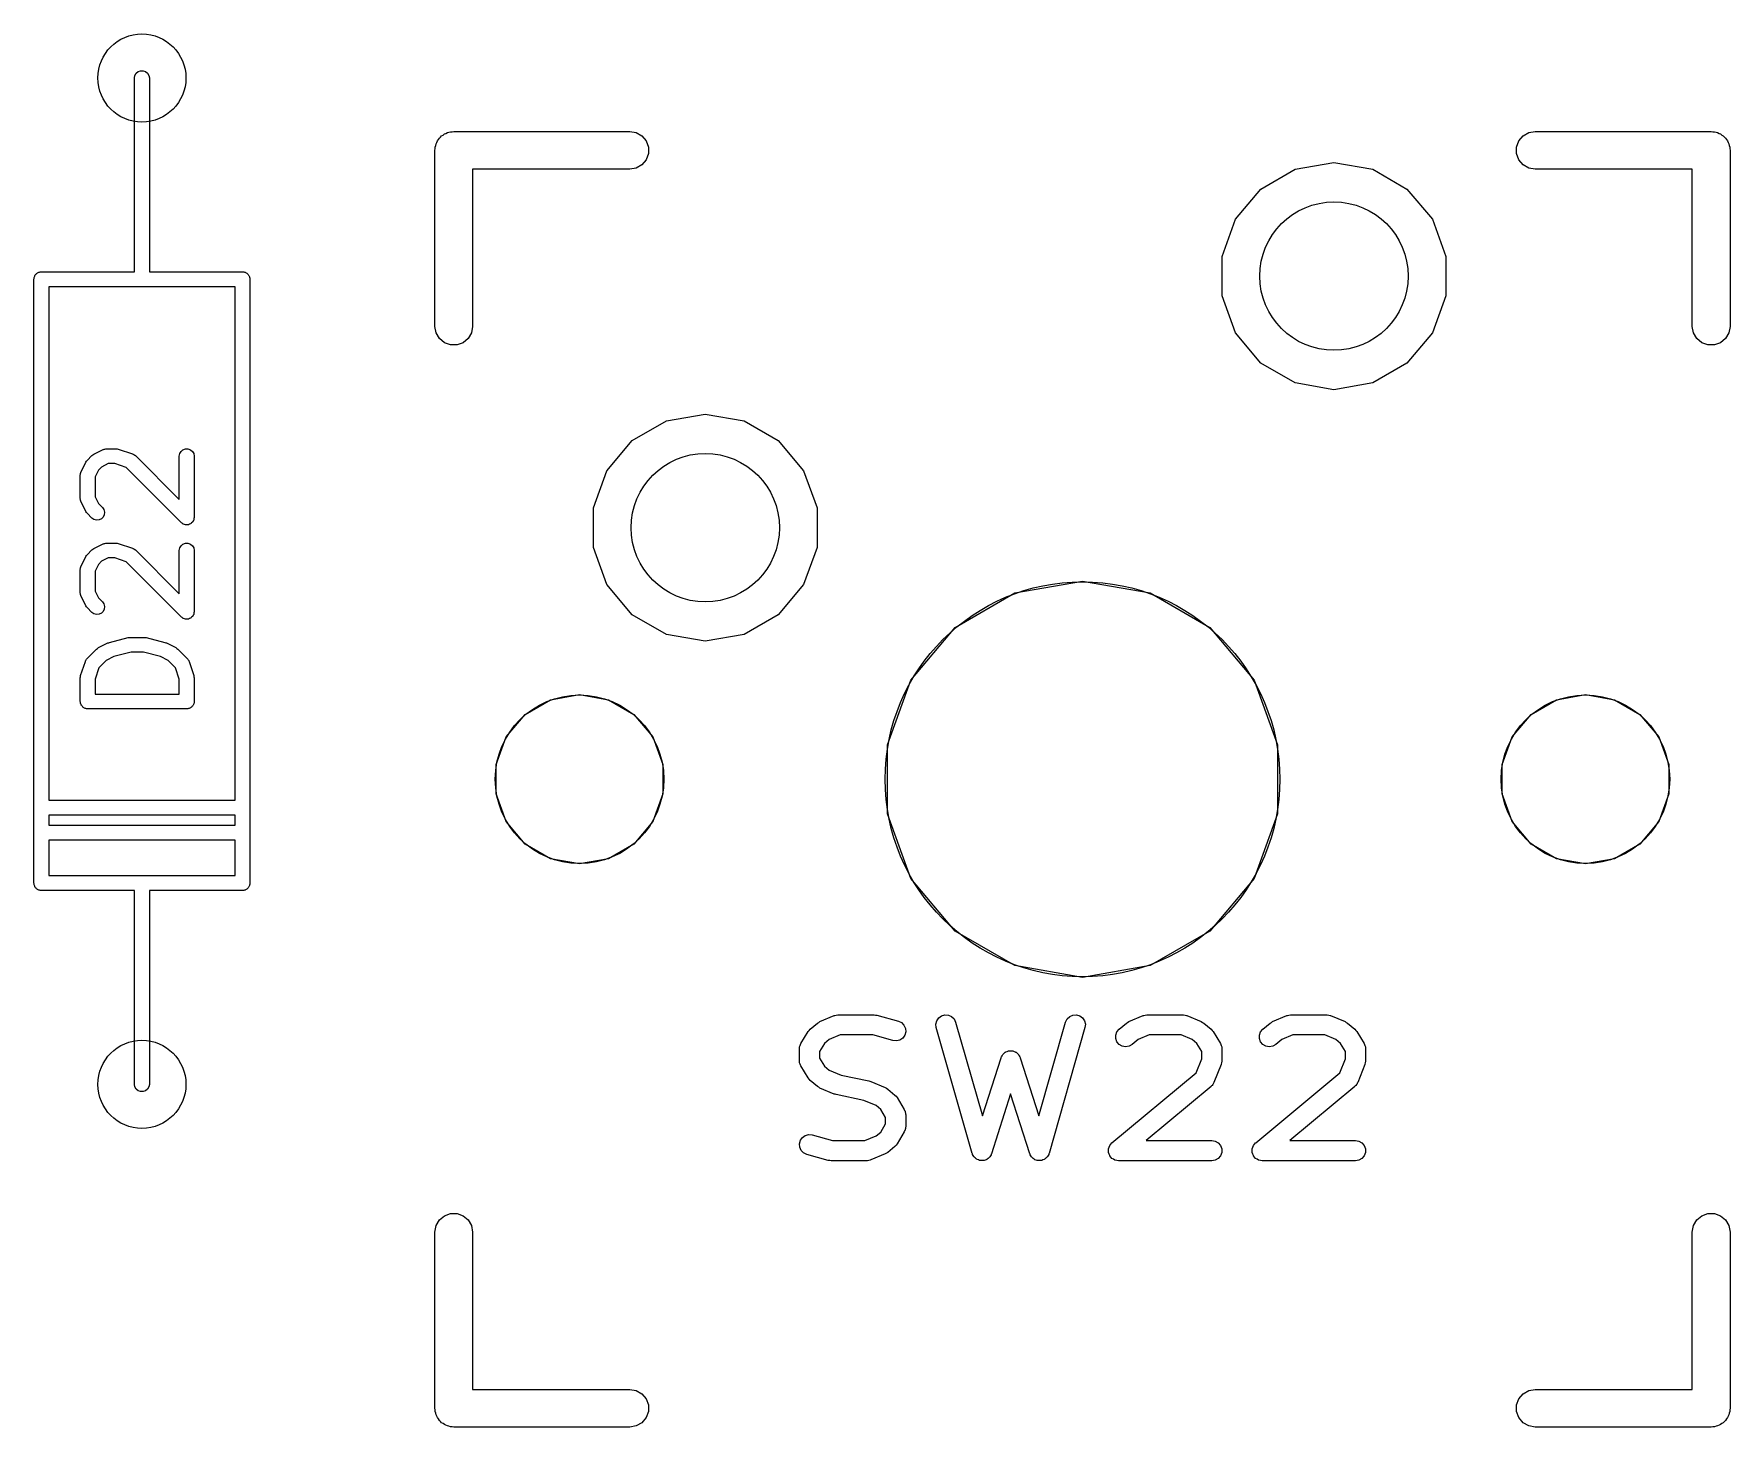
# Model space of a CAD drawing. Header units: millimetres. Extents: x 99 to 267, y 100 to 221.
# Drawn here: x 122.71 to 139.84, y 160.48 to 174.55 of the extents above; entities that cross this region are included whole.
import ezdxf

# ---------------------------------------------------------------- set-up
doc = ezdxf.new("R2010")
doc.units = ezdxf.units.MM
doc.layers.add('BLACK', color=7, linetype='Continuous')
doc.layers.add('PCB', color=4, linetype='Continuous')

# ---------------------------------------------------------------- blocks, each defined once
blk = doc.blocks.new('PCB詳細')
at = {"layer": 'BLACK'}
for p, q in [((59.925, -71.92), (59.9295, -71.8943)), ((59.925, -73.19), (59.925, -71.92)), ((59.9295, -71.8943), (59.9425, -71.8718)), ((59.9425, -71.8718), (59.9625, -71.855)), ((59.9625, -71.855), (59.987, -71.8461)), ((59.987, -71.8461), (60.013, -71.8461)), ((60.013, -71.8461), (60.0375, -71.855)), ((60.0375, -71.855), (60.0575, -71.8718)), ((60.0575, -71.8718), (60.0705, -71.8943)), ((60.0705, -71.8943), (60.075, -71.92)), ((60.075, -71.92), (60.075, -73.19)), ((63.1013, -72.4681), (63.1169, -72.4624)), ((63.1169, -72.4624), (63.1336, -72.4624)), ((63.1336, -72.4624), (63.15, -72.4595)), ((63.15, -72.4595), (64.928, -72.4595)), ((64.928, -72.4595), (64.9932, -72.471)), ((74.0068, -72.471), (74.072, -72.4595)), ((74.072, -72.4595), (75.85, -72.4595)), ((75.85, -72.4595), (75.8664, -72.4624)), ((75.8664, -72.4624), (75.8831, -72.4624)), ((75.8831, -72.4624), (75.8987, -72.4681)), ((62.9595, -72.65), (62.9624, -72.6336)), ((62.9624, -72.6169), (62.9681, -72.6013)), ((62.9624, -72.6336), (62.9624, -72.6169)), ((62.9681, -72.6013), (62.971, -72.5848)), ((62.971, -72.5848), (62.9793, -72.5704)), ((62.9793, -72.5704), (62.985, -72.5547)), ((62.985, -72.5547), (62.9957, -72.542)), ((62.9957, -72.542), (63.0041, -72.5275)), ((63.0041, -72.5275), (63.0168, -72.5168)), ((63.0168, -72.5168), (63.0275, -72.5041)), ((63.0275, -72.5041), (63.042, -72.4957)), ((63.042, -72.4957), (63.0547, -72.485)), ((63.0547, -72.485), (63.0704, -72.4793)), ((63.0704, -72.4793), (63.0848, -72.471)), ((63.0848, -72.471), (63.1013, -72.4681)), ((64.9932, -72.471), (65.0505, -72.5041)), ((65.0505, -72.5041), (65.093, -72.5547)), ((65.093, -72.5547), (65.1156, -72.6169)), ((65.1156, -72.6169), (65.1156, -72.6831)), ((73.8844, -72.6169), (73.907, -72.5547)), ((73.8844, -72.6831), (73.8844, -72.6169)), ((73.907, -72.5547), (73.9495, -72.5041)), ((73.9495, -72.5041), (74.0068, -72.471)), ((75.8987, -72.4681), (75.9152, -72.471)), ((75.9152, -72.471), (75.9296, -72.4793)), ((75.9296, -72.4793), (75.9453, -72.485)), ((75.9453, -72.485), (75.958, -72.4957)), ((75.958, -72.4957), (75.9725, -72.5041)), ((75.9725, -72.5041), (75.9832, -72.5168)), ((75.9832, -72.5168), (75.9959, -72.5275)), ((75.9959, -72.5275), (76.0043, -72.542)), ((76.0043, -72.542), (76.015, -72.5547)), ((76.015, -72.5547), (76.0207, -72.5704)), ((76.0207, -72.5704), (76.029, -72.5848)), ((76.029, -72.5848), (76.0319, -72.6013)), ((76.0319, -72.6013), (76.0376, -72.6169)), ((76.0376, -72.6169), (76.0376, -72.6336)), ((76.0376, -72.6336), (76.0405, -72.65)), ((62.9595, -74.428), (62.9595, -72.65)), ((65.0505, -72.7959), (64.9932, -72.829)), ((65.093, -72.7452), (65.0505, -72.7959)), ((65.1156, -72.6831), (65.093, -72.7452)), ((71.6476, -72.8418), (72.04, -72.7726)), ((72.04, -72.7726), (72.4324, -72.8418)), ((73.907, -72.7452), (73.8844, -72.6831)), ((73.9495, -72.7959), (73.907, -72.7452)), ((74.0068, -72.829), (73.9495, -72.7959)), ((76.0405, -72.65), (76.0405, -74.428)), ((64.928, -72.8405), (63.3405, -72.8405)), ((63.3405, -72.8405), (63.3405, -74.428)), ((64.9932, -72.829), (64.928, -72.8405)), ((71.3025, -73.0411), (71.6476, -72.8418)), ((72.4324, -72.8418), (72.7775, -73.0411)), ((74.072, -72.8405), (74.0068, -72.829)), ((75.6595, -72.8405), (74.072, -72.8405)), ((75.6595, -74.428), (75.6595, -72.8405)), ((71.0464, -73.3463), (71.3025, -73.0411)), ((72.7775, -73.0411), (73.0336, -73.3463)), ((59.925, -73.877), (59.925, -73.19)), ((60.075, -73.19), (60.075, -73.877)), ((70.9101, -73.7208), (71.0464, -73.3463)), ((73.0336, -73.3463), (73.1699, -73.7208)), ((70.9101, -74.1192), (70.9101, -73.7208)), ((73.1699, -73.7208), (73.1699, -74.1192)), ((58.909, -73.952), (58.9101, -73.9455)), ((58.909, -80.048), (58.909, -73.952)), ((58.9101, -73.939), (58.9124, -73.9328)), ((58.9101, -73.9455), (58.9101, -73.939)), ((58.9124, -73.9328), (58.9135, -73.9263)), ((58.9135, -73.9263), (58.9168, -73.9207)), ((58.9168, -73.9207), (58.919, -73.9145)), ((58.919, -73.9145), (58.9233, -73.9095)), ((58.9233, -73.9095), (58.9265, -73.9038)), ((58.9265, -73.9038), (58.9316, -73.8996)), ((58.9316, -73.8996), (58.9358, -73.8945)), ((58.9358, -73.8945), (58.9415, -73.8913)), ((58.9415, -73.8913), (58.9465, -73.887)), ((58.9465, -73.887), (58.9527, -73.8848)), ((58.9527, -73.8848), (58.9583, -73.8815)), ((58.9583, -73.8815), (58.9648, -73.8804)), ((58.9648, -73.8804), (58.971, -73.8781)), ((58.971, -73.8781), (58.9775, -73.8781)), ((58.9775, -73.8781), (58.984, -73.877)), ((58.984, -73.877), (59.925, -73.877)), ((60.075, -73.877), (61.016, -73.877)), ((61.016, -73.877), (61.0225, -73.8781)), ((61.0225, -73.8781), (61.029, -73.8781)), ((61.029, -73.8781), (61.0352, -73.8804)), ((61.0352, -73.8804), (61.0417, -73.8815)), ((61.0417, -73.8815), (61.0473, -73.8848)), ((61.0473, -73.8848), (61.0535, -73.887)), ((61.0535, -73.887), (61.0585, -73.8913)), ((61.0585, -73.8913), (61.0642, -73.8945)), ((61.0642, -73.8945), (61.0684, -73.8996)), ((61.0684, -73.8996), (61.0735, -73.9038)), ((61.0735, -73.9038), (61.0767, -73.9095)), ((61.0767, -73.9095), (61.081, -73.9145)), ((61.081, -73.9145), (61.0832, -73.9207)), ((61.0832, -73.9207), (61.0865, -73.9263)), ((61.0865, -73.9263), (61.0876, -73.9328)), ((61.0876, -73.9328), (61.0899, -73.939)), ((61.0899, -73.939), (61.0899, -73.9455)), ((61.0899, -73.9455), (61.091, -73.952)), ((61.091, -73.952), (61.091, -80.048)), ((60, -74.027), (59.059, -74.027)), ((59.059, -74.027), (59.059, -79.211)), ((60.941, -74.027), (60, -74.027)), ((60.941, -79.211), (60.941, -74.027)), ((71.0464, -74.4937), (70.9101, -74.1192)), ((73.1699, -74.1192), (73.0336, -74.4937)), ((62.971, -74.4932), (62.9595, -74.428)), ((63.0041, -74.5505), (62.971, -74.4932)), ((63.329, -74.4932), (63.2959, -74.5505)), ((63.3405, -74.428), (63.329, -74.4932)), ((71.3025, -74.7989), (71.0464, -74.4937)), ((73.0336, -74.4937), (72.7775, -74.7989)), ((75.671, -74.4932), (75.6595, -74.428)), ((75.7041, -74.5505), (75.671, -74.4932)), ((76.029, -74.4932), (75.9959, -74.5505)), ((76.0405, -74.428), (76.029, -74.4932)), ((63.0547, -74.593), (63.0041, -74.5505)), ((63.1169, -74.6156), (63.0547, -74.593)), ((63.1831, -74.6156), (63.1169, -74.6156)), ((63.2452, -74.593), (63.1831, -74.6156)), ((63.2959, -74.5505), (63.2452, -74.593)), ((75.7548, -74.593), (75.7041, -74.5505)), ((75.8169, -74.6156), (75.7548, -74.593)), ((75.8831, -74.6156), (75.8169, -74.6156)), ((75.9453, -74.593), (75.8831, -74.6156)), ((75.9959, -74.5505), (75.9453, -74.593)), ((71.6476, -74.9982), (71.3025, -74.7989)), ((72.7775, -74.7989), (72.4324, -74.9982)), ((72.04, -75.0674), (71.6476, -74.9982)), ((72.4324, -74.9982), (72.04, -75.0674)), ((65.2976, -75.3818), (65.69, -75.3126)), ((65.69, -75.3126), (66.0824, -75.3818)), ((64.9525, -75.5811), (65.2976, -75.3818)), ((66.0824, -75.3818), (66.4275, -75.5811)), ((59.5044, -75.7258), (59.5141, -75.7186)), ((59.5141, -75.7186), (59.6093, -75.671)), ((59.6093, -75.671), (59.6135, -75.6698)), ((59.6135, -75.6698), (59.6172, -75.6676)), ((59.6172, -75.6676), (59.6259, -75.6661)), ((59.6259, -75.6661), (59.6343, -75.6636)), ((59.6343, -75.6636), (59.6386, -75.6638)), ((59.6386, -75.6638), (59.6429, -75.6631)), ((59.6429, -75.6631), (59.7381, -75.6631)), ((59.7381, -75.6631), (59.7499, -75.6652)), ((59.7499, -75.6652), (59.7618, -75.6669)), ((59.7618, -75.6669), (59.9047, -75.7146)), ((59.9047, -75.7146), (59.9085, -75.7166)), ((59.9085, -75.7166), (59.9126, -75.7177)), ((59.9126, -75.7177), (59.9198, -75.7228)), ((60.3774, -75.7381), (60.3819, -75.7124)), ((60.3819, -75.7124), (60.3949, -75.6899)), ((60.3949, -75.6899), (60.4149, -75.6731)), ((60.4149, -75.6731), (60.4394, -75.6642)), ((60.4394, -75.6642), (60.4654, -75.6642)), ((60.4654, -75.6642), (60.4899, -75.6731)), ((60.4899, -75.6731), (60.5098, -75.6899)), ((60.5098, -75.6899), (60.5229, -75.7124)), ((60.5229, -75.7124), (60.5274, -75.7381)), ((64.6964, -75.8863), (64.9525, -75.5811)), ((66.4275, -75.5811), (66.6836, -75.8863)), ((59.3853, -75.895), (59.4329, -75.7998)), ((59.4329, -75.7998), (59.4401, -75.7901)), ((59.4401, -75.7901), (59.447, -75.7803)), ((59.447, -75.7803), (59.4946, -75.7327)), ((59.4946, -75.7327), (59.5044, -75.7258)), ((59.5616, -75.8778), (59.5274, -75.9463)), ((59.592, -75.8474), (59.5616, -75.8778)), ((59.6606, -75.8131), (59.592, -75.8474)), ((59.7259, -75.8131), (59.6606, -75.8131)), ((59.8404, -75.8513), (59.7259, -75.8131)), ((60.3993, -76.4102), (59.8404, -75.8513)), ((59.9198, -75.7228), (59.9276, -75.727)), ((59.9276, -75.727), (59.9304, -75.7302)), ((59.9304, -75.7302), (59.934, -75.7327)), ((59.934, -75.7327), (60.3774, -76.1761)), ((60.3774, -76.1761), (60.3774, -75.7381)), ((60.5274, -75.7381), (60.5274, -76.3571)), ((64.5601, -76.2608), (64.6964, -75.8863)), ((66.6836, -75.8863), (66.8199, -76.2608)), ((59.3774, -75.9286), (59.3781, -75.9243)), ((59.3774, -76.1667), (59.3774, -75.9286)), ((59.3779, -75.92), (59.3804, -75.9116)), ((59.3781, -75.9243), (59.3779, -75.92)), ((59.3804, -75.9116), (59.3819, -75.9029)), ((59.3819, -75.9029), (59.3841, -75.8992)), ((59.3841, -75.8992), (59.3853, -75.895)), ((59.5274, -75.9463), (59.5274, -76.149)), ((59.3781, -76.1709), (59.3774, -76.1667)), ((59.3779, -76.1752), (59.3781, -76.1709)), ((59.3804, -76.1837), (59.3779, -76.1752)), ((59.3819, -76.1923), (59.3804, -76.1837)), ((59.3841, -76.1961), (59.3819, -76.1923)), ((59.3853, -76.2002), (59.3841, -76.1961)), ((59.4329, -76.2954), (59.3853, -76.2002)), ((59.5274, -76.149), (59.5616, -76.2175)), ((59.5616, -76.2175), (59.6007, -76.2565)), ((59.4401, -76.3051), (59.4329, -76.2954)), ((59.447, -76.3149), (59.4401, -76.3051)), ((59.4946, -76.3626), (59.447, -76.3149)), ((59.5159, -76.3775), (59.4946, -76.3626)), ((59.5411, -76.3842), (59.5159, -76.3775)), ((59.567, -76.382), (59.5411, -76.3842)), ((59.5906, -76.371), (59.567, -76.382)), ((59.6091, -76.3525), (59.5906, -76.371)), ((59.6007, -76.2565), (59.6156, -76.2778)), ((59.6201, -76.3289), (59.6091, -76.3525)), ((59.6156, -76.2778), (59.6223, -76.303)), ((59.6223, -76.303), (59.6201, -76.3289)), ((60.5098, -76.4054), (60.5023, -76.4116)), ((60.5115, -76.4025), (60.5098, -76.4054)), ((60.5138, -76.4002), (60.5115, -76.4025)), ((60.518, -76.3913), (60.5138, -76.4002)), ((60.5229, -76.3828), (60.518, -76.3913)), ((60.5234, -76.3795), (60.5229, -76.3828)), ((60.5248, -76.3766), (60.5234, -76.3795)), ((60.5257, -76.3668), (60.5248, -76.3766)), ((60.5274, -76.3571), (60.5257, -76.3668)), ((64.5601, -76.6592), (64.5601, -76.2608)), ((66.8199, -76.2608), (66.8199, -76.6592)), ((60.4074, -76.4158), (60.3993, -76.4102)), ((60.4149, -76.4221), (60.4074, -76.4158)), ((60.418, -76.4232), (60.4149, -76.4221)), ((60.4207, -76.4251), (60.418, -76.4232)), ((60.4302, -76.4277), (60.4207, -76.4251)), ((60.4394, -76.431), (60.4302, -76.4277)), ((60.4427, -76.431), (60.4394, -76.431)), ((60.4458, -76.4319), (60.4427, -76.431)), ((60.4556, -76.431), (60.4458, -76.4319)), ((60.4654, -76.431), (60.4556, -76.431)), ((60.4685, -76.4299), (60.4654, -76.431)), ((60.4718, -76.4296), (60.4685, -76.4299)), ((60.4807, -76.4254), (60.4718, -76.4296)), ((60.4899, -76.4221), (60.4807, -76.4254)), ((60.4924, -76.42), (60.4899, -76.4221)), ((60.4954, -76.4186), (60.4924, -76.42)), ((60.5023, -76.4116), (60.4954, -76.4186)), ((59.4329, -76.7522), (59.4401, -76.7425)), ((59.4401, -76.7425), (59.447, -76.7327)), ((59.447, -76.7327), (59.4946, -76.6851)), ((59.4946, -76.6851), (59.5044, -76.6782)), ((59.5044, -76.6782), (59.5141, -76.671)), ((59.5141, -76.671), (59.6093, -76.6234)), ((59.6093, -76.6234), (59.6135, -76.6222)), ((59.6135, -76.6222), (59.6172, -76.62)), ((59.6172, -76.62), (59.6259, -76.6185)), ((59.6259, -76.6185), (59.6343, -76.616)), ((59.6343, -76.616), (59.6386, -76.6162)), ((59.6386, -76.6162), (59.6429, -76.6155)), ((59.6429, -76.6155), (59.7381, -76.6155)), ((59.7381, -76.6155), (59.7499, -76.6176)), ((59.7499, -76.6176), (59.7618, -76.6193)), ((59.7618, -76.6193), (59.9047, -76.6669)), ((59.9047, -76.6669), (59.9085, -76.669)), ((59.9085, -76.669), (59.9126, -76.6701)), ((59.9126, -76.6701), (59.9198, -76.6752)), ((59.9198, -76.6752), (59.9276, -76.6793)), ((59.9276, -76.6793), (59.9304, -76.6826)), ((59.9304, -76.6826), (59.934, -76.6851)), ((59.934, -76.6851), (60.3774, -77.1285)), ((60.3774, -76.6905), (60.3819, -76.6648)), ((60.3774, -77.1285), (60.3774, -76.6905)), ((60.3819, -76.6648), (60.3949, -76.6423)), ((60.3949, -76.6423), (60.4149, -76.6255)), ((60.4149, -76.6255), (60.4394, -76.6166)), ((60.4394, -76.6166), (60.4654, -76.6166)), ((60.4654, -76.6166), (60.4899, -76.6255)), ((60.4899, -76.6255), (60.5098, -76.6423)), ((60.5098, -76.6423), (60.5229, -76.6648)), ((60.5229, -76.6648), (60.5274, -76.6905)), ((60.5274, -76.6905), (60.5274, -77.3095)), ((64.6964, -77.0337), (64.5601, -76.6592)), ((66.8199, -76.6592), (66.6836, -77.0337)), ((59.3774, -76.881), (59.3781, -76.8767)), ((59.3774, -77.119), (59.3774, -76.881)), ((59.3779, -76.8724), (59.3804, -76.864)), ((59.3781, -76.8767), (59.3779, -76.8724)), ((59.3804, -76.864), (59.3819, -76.8553)), ((59.3819, -76.8553), (59.3841, -76.8516)), ((59.3841, -76.8516), (59.3853, -76.8474)), ((59.3853, -76.8474), (59.4329, -76.7522)), ((59.5616, -76.8301), (59.5274, -76.8987)), ((59.5274, -76.8987), (59.5274, -77.1013)), ((59.592, -76.7997), (59.5616, -76.8301)), ((59.6606, -76.7655), (59.592, -76.7997)), ((59.7259, -76.7655), (59.6606, -76.7655)), ((59.8404, -76.8036), (59.7259, -76.7655)), ((60.3993, -77.3626), (59.8404, -76.8036)), ((64.9525, -77.3389), (64.6964, -77.0337)), ((66.6836, -77.0337), (66.4275, -77.3389)), ((68.8154, -77.1192), (69.5, -76.9985)), ((69.5, -76.9985), (70.1846, -77.1192)), ((59.3781, -77.1233), (59.3774, -77.119)), ((59.3779, -77.1276), (59.3781, -77.1233)), ((59.3804, -77.136), (59.3779, -77.1276)), ((59.3819, -77.1447), (59.3804, -77.136)), ((59.3841, -77.1484), (59.3819, -77.1447)), ((59.3853, -77.1526), (59.3841, -77.1484)), ((59.4329, -77.2478), (59.3853, -77.1526)), ((59.4401, -77.2575), (59.4329, -77.2478)), ((59.447, -77.2673), (59.4401, -77.2575)), ((59.5274, -77.1013), (59.5616, -77.1699)), ((59.5616, -77.1699), (59.6007, -77.2089)), ((59.6007, -77.2089), (59.6156, -77.2302)), ((59.6156, -77.2302), (59.6223, -77.2554)), ((59.6223, -77.2554), (59.6201, -77.2813)), ((68.2134, -77.4667), (68.8154, -77.1192)), ((70.1846, -77.1192), (70.7865, -77.4667)), ((59.4946, -77.3149), (59.447, -77.2673)), ((59.5159, -77.3299), (59.4946, -77.3149)), ((59.5411, -77.3366), (59.5159, -77.3299)), ((59.567, -77.3343), (59.5411, -77.3366)), ((59.5906, -77.3233), (59.567, -77.3343)), ((59.6091, -77.3049), (59.5906, -77.3233)), ((59.6201, -77.2813), (59.6091, -77.3049)), ((60.4074, -77.3682), (60.3993, -77.3626)), ((60.4149, -77.3745), (60.4074, -77.3682)), ((60.418, -77.3756), (60.4149, -77.3745)), ((60.4207, -77.3775), (60.418, -77.3756)), ((60.4302, -77.38), (60.4207, -77.3775)), ((60.4394, -77.3834), (60.4302, -77.38)), ((60.4427, -77.3834), (60.4394, -77.3834)), ((60.4458, -77.3842), (60.4427, -77.3834)), ((60.4556, -77.3834), (60.4458, -77.3842)), ((60.4654, -77.3834), (60.4556, -77.3834)), ((60.4685, -77.3823), (60.4654, -77.3834)), ((60.4718, -77.382), (60.4685, -77.3823)), ((60.4807, -77.3778), (60.4718, -77.382)), ((60.4899, -77.3745), (60.4807, -77.3778)), ((60.4924, -77.3724), (60.4899, -77.3745)), ((60.4954, -77.371), (60.4924, -77.3724)), ((60.5023, -77.364), (60.4954, -77.371)), ((60.5098, -77.3577), (60.5023, -77.364)), ((60.5115, -77.3549), (60.5098, -77.3577)), ((60.5138, -77.3525), (60.5115, -77.3549)), ((60.518, -77.3437), (60.5138, -77.3525)), ((60.5229, -77.3352), (60.518, -77.3437)), ((60.5234, -77.3319), (60.5229, -77.3352)), ((60.5248, -77.3289), (60.5234, -77.3319)), ((60.5257, -77.3192), (60.5248, -77.3289)), ((60.5274, -77.3095), (60.5257, -77.3192)), ((65.2976, -77.5382), (64.9525, -77.3389)), ((66.4275, -77.3389), (66.0824, -77.5382)), ((59.6723, -77.6177), (59.8628, -77.5701)), ((59.8628, -77.5701), (59.8719, -77.5695)), ((59.8719, -77.5695), (59.881, -77.5679)), ((59.881, -77.5679), (60.0238, -77.5679)), ((60.0238, -77.5679), (60.0328, -77.5695)), ((60.0328, -77.5695), (60.042, -77.5701)), ((60.042, -77.5701), (60.2325, -77.6177)), ((65.69, -77.6074), (65.2976, -77.5382)), ((66.0824, -77.5382), (65.69, -77.6074)), ((67.7666, -77.9992), (68.2134, -77.4667)), ((70.7865, -77.4667), (71.2334, -77.9992)), ((59.447, -77.7803), (59.5422, -77.6851)), ((59.5422, -77.6851), (59.552, -77.6782)), ((59.552, -77.6782), (59.5617, -77.671)), ((59.5617, -77.671), (59.6569, -77.6234)), ((59.7167, -77.7612), (59.6397, -77.7997)), ((59.6569, -77.6234), (59.6648, -77.6211)), ((59.6648, -77.6211), (59.6723, -77.6177)), ((59.8902, -77.7179), (59.7167, -77.7612)), ((60.0146, -77.7179), (59.8902, -77.7179)), ((60.1881, -77.7612), (60.0146, -77.7179)), ((60.2651, -77.7997), (60.1881, -77.7612)), ((60.2325, -77.6177), (60.24, -77.6211)), ((60.24, -77.6211), (60.2478, -77.6234)), ((60.2478, -77.6234), (60.3431, -77.671)), ((60.3431, -77.671), (60.3527, -77.6782)), ((60.3527, -77.6782), (60.3626, -77.6851)), ((60.3626, -77.6851), (60.4578, -77.7803)), ((59.3812, -77.9525), (59.4288, -77.8096)), ((59.4288, -77.8096), (59.4309, -77.8058)), ((59.4309, -77.8058), (59.432, -77.8016)), ((59.432, -77.8016), (59.4371, -77.7944)), ((59.4371, -77.7944), (59.4413, -77.7867)), ((59.4413, -77.7867), (59.4445, -77.7838)), ((59.4445, -77.7838), (59.447, -77.7803)), ((59.5656, -77.8738), (59.5274, -77.9884)), ((59.6397, -77.7997), (59.5656, -77.8738)), ((60.3392, -77.8738), (60.2651, -77.7997)), ((60.3774, -77.9884), (60.3392, -77.8738)), ((60.4578, -77.7803), (60.4603, -77.7838)), ((60.4603, -77.7838), (60.4635, -77.7867)), ((60.4635, -77.7867), (60.4677, -77.7944)), ((60.4677, -77.7944), (60.4727, -77.8016)), ((60.4727, -77.8016), (60.4739, -77.8058)), ((60.4739, -77.8058), (60.4759, -77.8096)), ((60.4759, -77.8096), (60.5235, -77.9525)), ((59.3774, -77.9762), (59.3795, -77.9643)), ((59.3774, -78.2143), (59.3774, -77.9762)), ((59.3795, -77.9643), (59.3812, -77.9525)), ((59.5274, -77.9884), (59.5274, -78.1393)), ((60.3774, -78.1393), (60.3774, -77.9884)), ((60.5235, -77.9525), (60.5253, -77.9643)), ((60.5253, -77.9643), (60.5274, -77.9762)), ((60.5274, -77.9762), (60.5274, -78.2143)), ((67.5289, -78.6524), (67.7666, -77.9992)), ((71.2334, -77.9992), (71.4711, -78.6524)), ((59.3785, -78.2207), (59.3774, -78.2143)), ((59.3785, -78.2273), (59.3785, -78.2207)), ((59.3808, -78.2335), (59.3785, -78.2273)), ((59.3819, -78.2399), (59.3808, -78.2335)), ((59.3852, -78.2456), (59.3819, -78.2399)), ((59.3874, -78.2518), (59.3852, -78.2456)), ((59.3916, -78.2568), (59.3874, -78.2518)), ((59.3949, -78.2625), (59.3916, -78.2568)), ((59.4, -78.2667), (59.3949, -78.2625)), ((59.4042, -78.2717), (59.4, -78.2667)), ((59.4099, -78.275), (59.4042, -78.2717)), ((59.4149, -78.2792), (59.4099, -78.275)), ((59.421, -78.2815), (59.4149, -78.2792)), ((59.4267, -78.2848), (59.421, -78.2815)), ((59.4332, -78.2859), (59.4267, -78.2848)), ((59.4394, -78.2881), (59.4332, -78.2859)), ((59.4459, -78.2881), (59.4394, -78.2881)), ((59.4524, -78.2893), (59.4459, -78.2881)), ((60.4524, -78.2893), (59.4524, -78.2893)), ((59.5274, -78.1393), (60.3774, -78.1393)), ((60.4588, -78.2881), (60.4524, -78.2893)), ((60.4654, -78.2881), (60.4588, -78.2881)), ((60.4716, -78.2859), (60.4654, -78.2881)), ((60.478, -78.2848), (60.4716, -78.2859)), ((60.4837, -78.2815), (60.478, -78.2848)), ((60.4899, -78.2792), (60.4837, -78.2815)), ((60.4949, -78.275), (60.4899, -78.2792)), ((60.5006, -78.2717), (60.4949, -78.275)), ((60.5048, -78.2667), (60.5006, -78.2717)), ((60.5098, -78.2625), (60.5048, -78.2667)), ((60.5131, -78.2568), (60.5098, -78.2625)), ((60.5173, -78.2518), (60.5131, -78.2568)), ((60.5196, -78.2456), (60.5173, -78.2518)), ((60.5229, -78.2399), (60.5196, -78.2456)), ((60.524, -78.2335), (60.5229, -78.2399)), ((60.5262, -78.2273), (60.524, -78.2335)), ((60.5274, -78.2143), (60.5262, -78.2207)), ((60.5262, -78.2207), (60.5262, -78.2273)), ((63.871, -78.3457), (64.1279, -78.1974)), ((64.1279, -78.1974), (64.42, -78.1458)), ((64.42, -78.1458), (64.7121, -78.1974)), ((64.7121, -78.1974), (64.969, -78.3457)), ((74.031, -78.3457), (74.2879, -78.1974)), ((74.2879, -78.1974), (74.58, -78.1458)), ((74.58, -78.1458), (74.8721, -78.1974)), ((74.8721, -78.1974), (75.129, -78.3457)), ((63.6803, -78.5729), (63.871, -78.3457)), ((64.969, -78.3457), (65.1597, -78.5729)), ((73.8403, -78.5729), (74.031, -78.3457)), ((75.129, -78.3457), (75.3197, -78.5729)), ((63.5788, -78.8517), (63.6803, -78.5729)), ((65.1597, -78.5729), (65.2612, -78.8517)), ((73.7388, -78.8517), (73.8403, -78.5729)), ((75.3197, -78.5729), (75.4212, -78.8517)), ((67.5289, -79.3476), (67.5289, -78.6524)), ((71.4711, -78.6524), (71.4711, -79.3476)), ((63.5788, -79.1483), (63.5788, -78.8517)), ((65.2612, -78.8517), (65.2612, -79.1483)), ((73.7388, -79.1483), (73.7388, -78.8517)), ((75.4212, -78.8517), (75.4212, -79.1483)), ((59.059, -79.211), (60.941, -79.211)), ((63.6803, -79.4271), (63.5788, -79.1483)), ((65.2612, -79.1483), (65.1597, -79.4271)), ((73.8403, -79.4271), (73.7388, -79.1483)), ((75.4212, -79.1483), (75.3197, -79.4271)), ((59.059, -79.361), (59.059, -79.465)), ((60.941, -79.361), (59.059, -79.361)), ((59.059, -79.465), (60.941, -79.465)), ((60.941, -79.465), (60.941, -79.361)), ((63.871, -79.6543), (63.6803, -79.4271)), ((65.1597, -79.4271), (64.969, -79.6543)), ((67.7666, -80.0008), (67.5289, -79.3476)), ((71.4711, -79.3476), (71.2334, -80.0008)), ((74.031, -79.6543), (73.8403, -79.4271)), ((75.3197, -79.4271), (75.129, -79.6543)), ((60.941, -79.615), (59.059, -79.615)), ((59.059, -79.615), (59.059, -79.973)), ((60.941, -79.973), (60.941, -79.615)), ((64.1279, -79.8026), (63.871, -79.6543)), ((64.969, -79.6543), (64.7121, -79.8026)), ((74.2879, -79.8026), (74.031, -79.6543)), ((75.129, -79.6543), (74.8721, -79.8026)), ((64.42, -79.8541), (64.1279, -79.8026)), ((64.7121, -79.8026), (64.42, -79.8541)), ((74.58, -79.8541), (74.2879, -79.8026)), ((74.8721, -79.8026), (74.58, -79.8541)), ((59.059, -79.973), (60, -79.973)), ((60, -79.973), (60.941, -79.973)), ((68.2134, -80.5332), (67.7666, -80.0008)), ((71.2334, -80.0008), (70.7865, -80.5332)), ((58.9101, -80.0545), (58.909, -80.048)), ((58.9101, -80.061), (58.9101, -80.0545)), ((58.9124, -80.0672), (58.9101, -80.061)), ((58.9135, -80.0737), (58.9124, -80.0672)), ((58.9168, -80.0793), (58.9135, -80.0737)), ((58.919, -80.0855), (58.9168, -80.0793)), ((58.9233, -80.0905), (58.919, -80.0855)), ((58.9265, -80.0962), (58.9233, -80.0905)), ((58.9316, -80.1004), (58.9265, -80.0962)), ((58.9358, -80.1055), (58.9316, -80.1004)), ((58.9415, -80.1087), (58.9358, -80.1055)), ((58.9465, -80.113), (58.9415, -80.1087)), ((58.9527, -80.1152), (58.9465, -80.113)), ((58.9583, -80.1185), (58.9527, -80.1152)), ((58.9648, -80.1196), (58.9583, -80.1185)), ((58.971, -80.1219), (58.9648, -80.1196)), ((58.9775, -80.1219), (58.971, -80.1219)), ((58.984, -80.123), (58.9775, -80.1219)), ((59.925, -80.123), (58.984, -80.123)), ((59.925, -80.81), (59.925, -80.123)), ((61.016, -80.123), (60.075, -80.123)), ((60.075, -80.123), (60.075, -80.81)), ((61.0225, -80.1219), (61.016, -80.123)), ((61.029, -80.1219), (61.0225, -80.1219)), ((61.0352, -80.1196), (61.029, -80.1219)), ((61.0417, -80.1185), (61.0352, -80.1196)), ((61.0473, -80.1152), (61.0417, -80.1185)), ((61.0535, -80.113), (61.0473, -80.1152)), ((61.0585, -80.1087), (61.0535, -80.113)), ((61.0642, -80.1055), (61.0585, -80.1087)), ((61.0684, -80.1004), (61.0642, -80.1055)), ((61.0735, -80.0962), (61.0684, -80.1004)), ((61.0767, -80.0905), (61.0735, -80.0962)), ((61.081, -80.0855), (61.0767, -80.0905)), ((61.0832, -80.0793), (61.081, -80.0855)), ((61.0865, -80.0737), (61.0832, -80.0793)), ((61.0876, -80.0672), (61.0865, -80.0737)), ((61.0899, -80.061), (61.0876, -80.0672)), ((61.091, -80.048), (61.0899, -80.0545)), ((61.0899, -80.0545), (61.0899, -80.061)), ((68.8154, -80.8808), (68.2134, -80.5332)), ((70.7865, -80.5332), (70.1846, -80.8808)), ((59.925, -82.08), (59.925, -80.81)), ((60.075, -80.81), (60.075, -82.08)), ((69.5, -81.0015), (68.8154, -80.8808)), ((70.1846, -80.8808), (69.5, -81.0015)), ((66.7277, -81.5482), (66.7388, -81.5354)), ((66.7388, -81.5354), (66.7498, -81.5224)), ((66.7498, -81.5224), (66.8224, -81.4619)), ((66.8224, -81.4619), (66.8356, -81.4544)), ((66.8356, -81.4544), (66.8484, -81.4462)), ((66.8484, -81.4462), (66.9935, -81.3857)), ((66.9935, -81.3857), (66.9958, -81.3852)), ((66.9958, -81.3852), (66.9978, -81.3841)), ((66.9978, -81.3841), (67.0129, -81.3814)), ((67.0129, -81.3814), (67.0279, -81.378)), ((67.0279, -81.378), (67.0303, -81.3783)), ((67.0303, -81.3783), (67.0326, -81.3779)), ((67.0326, -81.3779), (67.3954, -81.3779)), ((67.3954, -81.3779), (67.409, -81.3803)), ((67.409, -81.3803), (67.4226, -81.3816)), ((67.4226, -81.3816), (67.6403, -81.4421)), ((67.6403, -81.4421), (67.6722, -81.4573)), ((67.6722, -81.4573), (67.6969, -81.4825)), ((67.6969, -81.4825), (67.7115, -81.5146)), ((67.7115, -81.5146), (67.7143, -81.5498)), ((68.0198, -81.4723), (68.0284, -81.4381)), ((68.0235, -81.5074), (68.0198, -81.4723)), ((68.3863, -82.7774), (68.0235, -81.5074)), ((68.0284, -81.4381), (68.0481, -81.4089)), ((68.0481, -81.4089), (68.0767, -81.3882)), ((68.0767, -81.3882), (68.1106, -81.3785)), ((68.1106, -81.3785), (68.1458, -81.381)), ((68.1458, -81.381), (68.178, -81.3953)), ((68.178, -81.3953), (68.2034, -81.4199)), ((68.2034, -81.4199), (68.2188, -81.4516)), ((68.2188, -81.4516), (68.4895, -82.399)), ((69.0591, -82.399), (69.3297, -81.4516)), ((69.5251, -81.5074), (69.1623, -82.7774)), ((69.3297, -81.4516), (69.3452, -81.4199)), ((69.3452, -81.4199), (69.3705, -81.3953)), ((69.3705, -81.3953), (69.4028, -81.381)), ((69.4028, -81.381), (69.438, -81.3785)), ((69.438, -81.3785), (69.4719, -81.3882)), ((69.4719, -81.3882), (69.5004, -81.4089)), ((69.5004, -81.4089), (69.5202, -81.4381)), ((69.5202, -81.4381), (69.5288, -81.4723)), ((69.5288, -81.4723), (69.5251, -81.5074)), ((69.8476, -81.5494), (69.8704, -81.5224)), ((69.8704, -81.5224), (69.943, -81.4619)), ((69.943, -81.4619), (69.9561, -81.4544)), ((69.9561, -81.4544), (69.9689, -81.4462)), ((69.9689, -81.4462), (70.1141, -81.3857)), ((70.1141, -81.3857), (70.1164, -81.3852)), ((70.1164, -81.3852), (70.1184, -81.3841)), ((70.1184, -81.3841), (70.1335, -81.3814)), ((70.1335, -81.3814), (70.1485, -81.378)), ((70.1485, -81.378), (70.1508, -81.3783)), ((70.1508, -81.3783), (70.1531, -81.3779)), ((70.1531, -81.3779), (70.516, -81.3779)), ((70.516, -81.3779), (70.5183, -81.3783)), ((70.5183, -81.3783), (70.5206, -81.378)), ((70.5206, -81.378), (70.5356, -81.3814)), ((70.5356, -81.3814), (70.5507, -81.3841)), ((70.5507, -81.3841), (70.5528, -81.3852)), ((70.5528, -81.3852), (70.5551, -81.3857)), ((70.5551, -81.3857), (70.7002, -81.4462)), ((70.7002, -81.4462), (70.713, -81.4544)), ((70.713, -81.4544), (70.7262, -81.4619)), ((70.7262, -81.4619), (70.7988, -81.5224)), ((70.7988, -81.5224), (70.8097, -81.5354)), ((70.8097, -81.5354), (70.8208, -81.5482)), ((71.299, -81.5494), (71.3218, -81.5224)), ((71.3218, -81.5224), (71.3944, -81.4619)), ((71.3944, -81.4619), (71.4076, -81.4544)), ((71.4076, -81.4544), (71.4204, -81.4462)), ((71.4204, -81.4462), (71.5655, -81.3857)), ((71.5655, -81.3857), (71.5678, -81.3852)), ((71.5678, -81.3852), (71.5698, -81.3841)), ((71.5698, -81.3841), (71.5849, -81.3814)), ((71.5849, -81.3814), (71.5999, -81.378)), ((71.5999, -81.378), (71.6023, -81.3783)), ((71.6023, -81.3783), (71.6046, -81.3779)), ((71.6046, -81.3779), (71.9674, -81.3779)), ((71.9674, -81.3779), (71.9697, -81.3783)), ((71.9697, -81.3783), (71.9721, -81.378)), ((71.9721, -81.378), (71.9871, -81.3814)), ((71.9871, -81.3814), (72.0022, -81.3841)), ((72.0022, -81.3841), (72.0042, -81.3852)), ((72.0042, -81.3852), (72.0065, -81.3857)), ((72.0065, -81.3857), (72.1516, -81.4462)), ((72.1516, -81.4462), (72.1644, -81.4544)), ((72.1644, -81.4544), (72.1776, -81.4619)), ((72.1776, -81.4619), (72.2502, -81.5224)), ((72.2502, -81.5224), (72.2611, -81.5354)), ((72.2611, -81.5354), (72.2723, -81.5482)), ((66.6407, -81.7214), (66.6424, -81.7118)), ((66.6424, -81.7118), (66.6425, -81.7021)), ((66.6425, -81.7021), (66.6454, -81.6946)), ((66.6454, -81.6946), (66.6468, -81.6867)), ((66.6468, -81.6867), (66.6517, -81.6782)), ((66.6517, -81.6782), (66.6552, -81.6692)), ((66.6552, -81.6692), (66.7277, -81.5482)), ((66.8931, -81.6675), (66.8439, -81.7496)), ((66.9407, -81.6279), (66.8931, -81.6675)), ((67.0529, -81.5811), (66.9407, -81.6279)), ((67.3816, -81.5811), (67.0529, -81.5811)), ((67.5859, -81.6379), (67.3816, -81.5811)), ((67.6211, -81.6413), (67.5859, -81.6379)), ((67.6552, -81.6325), (67.6211, -81.6413)), ((67.6843, -81.6125), (67.6552, -81.6325)), ((67.7048, -81.5838), (67.6843, -81.6125)), ((67.7143, -81.5498), (67.7048, -81.5838)), ((69.8353, -81.6178), (69.8354, -81.5825)), ((69.8473, -81.651), (69.8353, -81.6178)), ((69.8354, -81.5825), (69.8476, -81.5494)), ((69.8699, -81.6781), (69.8473, -81.651)), ((69.9004, -81.6958), (69.8699, -81.6781)), ((69.9351, -81.7021), (69.9004, -81.6958)), ((69.9699, -81.6961), (69.9351, -81.7021)), ((70.0005, -81.6785), (69.9699, -81.6961)), ((70.0612, -81.6279), (70.0005, -81.6785)), ((70.1735, -81.5811), (70.0612, -81.6279)), ((70.4957, -81.5811), (70.1735, -81.5811)), ((70.6079, -81.6279), (70.4957, -81.5811)), ((70.6554, -81.6675), (70.6079, -81.6279)), ((70.7047, -81.7496), (70.6554, -81.6675)), ((70.8208, -81.5482), (70.8934, -81.6692)), ((70.8934, -81.6692), (70.8969, -81.6782)), ((70.8969, -81.6782), (70.9018, -81.6867)), ((70.9018, -81.6867), (70.9032, -81.6946)), ((70.9032, -81.6946), (70.906, -81.7021)), ((70.906, -81.7021), (70.9062, -81.7118)), ((70.9062, -81.7118), (70.9079, -81.7214)), ((71.2867, -81.6178), (71.2869, -81.5825)), ((71.2987, -81.651), (71.2867, -81.6178)), ((71.2869, -81.5825), (71.299, -81.5494)), ((71.3213, -81.6781), (71.2987, -81.651)), ((71.3518, -81.6958), (71.3213, -81.6781)), ((71.3865, -81.7021), (71.3518, -81.6958)), ((71.4213, -81.6961), (71.3865, -81.7021)), ((71.4519, -81.6785), (71.4213, -81.6961)), ((71.5127, -81.6279), (71.4519, -81.6785)), ((71.6249, -81.5811), (71.5127, -81.6279)), ((71.9471, -81.5811), (71.6249, -81.5811)), ((72.0593, -81.6279), (71.9471, -81.5811)), ((72.1069, -81.6675), (72.0593, -81.6279)), ((72.1561, -81.7496), (72.1069, -81.6675)), ((72.2723, -81.5482), (72.3448, -81.6692)), ((72.3448, -81.6692), (72.3483, -81.6782)), ((72.3483, -81.6782), (72.3532, -81.6867)), ((72.3532, -81.6867), (72.3546, -81.6946)), ((72.3546, -81.6946), (72.3575, -81.7021)), ((72.3575, -81.7021), (72.3576, -81.7118)), ((72.3576, -81.7118), (72.3593, -81.7214)), ((66.6407, -81.8424), (66.6407, -81.7214)), ((66.6424, -81.852), (66.6407, -81.8424)), ((66.6425, -81.8617), (66.6424, -81.852)), ((66.6454, -81.8692), (66.6425, -81.8617)), ((66.6468, -81.8771), (66.6454, -81.8692)), ((66.6517, -81.8856), (66.6468, -81.8771)), ((66.6552, -81.8947), (66.6517, -81.8856)), ((66.8439, -81.7496), (66.8439, -81.8142)), ((66.8439, -81.8142), (66.8931, -81.8963)), ((68.4895, -82.399), (68.6775, -81.8114)), ((68.6775, -81.8114), (68.6794, -81.8078)), ((68.6794, -81.8078), (68.6803, -81.8039)), ((68.6803, -81.8039), (68.6876, -81.7923)), ((68.6876, -81.7923), (68.6939, -81.7802)), ((68.6939, -81.7802), (68.6969, -81.7775)), ((68.6969, -81.7775), (68.6991, -81.7741)), ((68.6991, -81.7741), (68.7099, -81.7657)), ((68.7099, -81.7657), (68.7201, -81.7565)), ((68.7201, -81.7565), (68.7238, -81.7549)), ((68.7238, -81.7549), (68.727, -81.7525)), ((68.727, -81.7525), (68.74, -81.7483)), ((68.74, -81.7483), (68.7527, -81.7431)), ((68.7527, -81.7431), (68.7568, -81.7429)), ((68.7568, -81.7429), (68.7606, -81.7417)), ((68.7606, -81.7417), (68.7743, -81.7422)), ((68.7743, -81.7422), (68.788, -81.7417)), ((68.788, -81.7417), (68.7918, -81.7429)), ((68.7918, -81.7429), (68.7959, -81.7431)), ((68.7959, -81.7431), (68.8085, -81.7483)), ((68.8085, -81.7483), (68.8216, -81.7525)), ((68.8216, -81.7525), (68.8248, -81.7549)), ((68.8248, -81.7549), (68.8285, -81.7565)), ((68.8285, -81.7565), (68.8387, -81.7657)), ((68.8387, -81.7657), (68.8495, -81.7741)), ((68.8495, -81.7741), (68.8516, -81.7775)), ((68.8516, -81.7775), (68.8546, -81.7802)), ((68.8546, -81.7802), (68.861, -81.7923)), ((68.861, -81.7923), (68.8683, -81.8039)), ((68.8683, -81.8039), (68.8692, -81.8078)), ((68.8692, -81.8078), (68.8711, -81.8114)), ((68.8711, -81.8114), (69.0591, -82.399)), ((70.6489, -81.9622), (70.7047, -81.8228)), ((70.7047, -81.8228), (70.7047, -81.7496)), ((70.9006, -81.8801), (70.828, -82.0615)), ((70.9009, -81.8785), (70.9006, -81.8801)), ((70.9018, -81.8771), (70.9009, -81.8785)), ((70.9045, -81.8613), (70.9018, -81.8771)), ((70.9078, -81.8456), (70.9045, -81.8613)), ((70.9079, -81.8424), (70.9076, -81.844)), ((70.9076, -81.844), (70.9078, -81.8456)), ((70.9079, -81.7214), (70.9079, -81.8424)), ((72.1004, -81.9622), (72.1561, -81.8228)), ((72.1561, -81.8228), (72.1561, -81.7496)), ((72.352, -81.8801), (72.2795, -82.0615)), ((72.3524, -81.8785), (72.352, -81.8801)), ((72.3532, -81.8771), (72.3524, -81.8785)), ((72.356, -81.8613), (72.3532, -81.8771)), ((72.3593, -81.8456), (72.356, -81.8613)), ((72.3593, -81.8424), (72.359, -81.844)), ((72.359, -81.844), (72.3593, -81.8456)), ((72.3593, -81.7214), (72.3593, -81.8424)), ((66.7277, -82.0156), (66.6552, -81.8947)), ((66.7389, -82.0284), (66.7277, -82.0156)), ((66.7498, -82.0414), (66.7389, -82.0284)), ((66.8224, -82.1019), (66.7498, -82.0414)), ((66.8931, -81.8963), (66.9407, -81.9359)), ((66.9407, -81.9359), (67.0627, -81.9868)), ((67.0627, -81.9868), (67.3436, -82.0453)), ((67.3436, -82.0453), (67.3525, -82.0489)), ((67.3525, -82.0489), (67.3619, -82.051)), ((67.3619, -82.051), (67.5071, -82.1115)), ((69.7978, -82.6715), (70.6489, -81.9622)), ((71.2492, -82.6715), (72.1004, -81.9622)), ((59.9295, -82.1057), (59.925, -82.08)), ((59.9425, -82.1282), (59.9295, -82.1057)), ((59.9625, -82.145), (59.9425, -82.1282)), ((59.987, -82.1539), (59.9625, -82.145)), ((60.013, -82.1539), (59.987, -82.1539)), ((60.0375, -82.145), (60.013, -82.1539)), ((60.0575, -82.1282), (60.0375, -82.145)), ((60.0705, -82.1057), (60.0575, -82.1282)), ((60.075, -82.08), (60.0705, -82.1057)), ((66.8356, -82.1094), (66.8224, -82.1019)), ((66.8484, -82.1176), (66.8356, -82.1094)), ((66.9935, -82.1781), (66.8484, -82.1176)), ((67.0029, -82.1802), (66.9935, -82.1781)), ((67.0118, -82.1837), (67.0029, -82.1802)), ((67.2927, -82.2423), (67.0118, -82.1837)), ((67.5071, -82.1115), (67.5199, -82.1196)), ((67.5199, -82.1196), (67.533, -82.1272)), ((67.533, -82.1272), (67.6056, -82.1877)), ((67.6056, -82.1877), (67.6166, -82.2006)), ((67.6166, -82.2006), (67.6277, -82.2134)), ((67.6277, -82.2134), (67.7003, -82.3344)), ((68.7743, -82.1757), (68.5808, -82.7805)), ((68.9678, -82.7805), (68.7743, -82.1757)), ((70.7988, -82.1019), (70.1435, -82.6479)), ((70.8036, -82.0962), (70.7988, -82.1019)), ((70.8095, -82.0915), (70.8036, -82.0962)), ((70.8149, -82.0828), (70.8095, -82.0915)), ((70.8215, -82.0749), (70.8149, -82.0828)), ((70.8241, -82.0679), (70.8215, -82.0749)), ((70.828, -82.0615), (70.8241, -82.0679)), ((72.2502, -82.1019), (71.5949, -82.6479)), ((72.255, -82.0962), (72.2502, -82.1019)), ((72.2609, -82.0915), (72.255, -82.0962)), ((72.2663, -82.0828), (72.2609, -82.0915)), ((72.273, -82.0749), (72.2663, -82.0828)), ((72.2755, -82.0679), (72.273, -82.0749)), ((72.2795, -82.0615), (72.2755, -82.0679)), ((67.4148, -82.2931), (67.2927, -82.2423)), ((67.4623, -82.3327), (67.4148, -82.2931)), ((67.5115, -82.4148), (67.4623, -82.3327)), ((67.7003, -82.3344), (67.7037, -82.3435)), ((67.7037, -82.3435), (67.7086, -82.3519)), ((67.7086, -82.3519), (67.71, -82.3598)), ((67.71, -82.3598), (67.7129, -82.3673)), ((67.7129, -82.3673), (67.7131, -82.3771)), ((67.7131, -82.3771), (67.7147, -82.3867)), ((67.7147, -82.3867), (67.7147, -82.5076)), ((67.4148, -82.6012), (67.4623, -82.5615)), ((67.4623, -82.5615), (67.5115, -82.4795)), ((67.5115, -82.4795), (67.5115, -82.4148)), ((67.7003, -82.5599), (67.6277, -82.6808)), ((67.7037, -82.5508), (67.7003, -82.5599)), ((67.7086, -82.5424), (67.7037, -82.5508)), ((67.71, -82.5344), (67.7086, -82.5424)), ((67.7129, -82.5269), (67.71, -82.5344)), ((67.7131, -82.5172), (67.7129, -82.5269)), ((67.7147, -82.5076), (67.7131, -82.5172)), ((66.6412, -82.6793), (66.6506, -82.6453)), ((66.6439, -82.7144), (66.6412, -82.6793)), ((66.6585, -82.7466), (66.6439, -82.7144)), ((66.6506, -82.6453), (66.6711, -82.6166)), ((66.6711, -82.6166), (66.7002, -82.5966)), ((66.7002, -82.5966), (66.7344, -82.5878)), ((66.7344, -82.5878), (66.7695, -82.5912)), ((66.7695, -82.5912), (66.9738, -82.6479)), ((66.9738, -82.6479), (67.3025, -82.6479)), ((67.3025, -82.6479), (67.4148, -82.6012)), ((67.6056, -82.7066), (67.533, -82.7671)), ((67.6166, -82.6937), (67.6056, -82.7066)), ((67.6277, -82.6808), (67.6166, -82.6937)), ((69.7628, -82.7319), (69.7629, -82.7317)), ((69.7628, -82.7492), (69.7628, -82.7319)), ((69.7629, -82.7315), (69.7689, -82.7151)), ((69.7629, -82.7317), (69.7629, -82.7315)), ((69.7689, -82.7151), (69.7749, -82.6987)), ((69.7749, -82.6987), (69.775, -82.6986)), ((69.775, -82.6984), (69.7864, -82.685)), ((69.775, -82.6986), (69.775, -82.6984)), ((69.7864, -82.685), (69.7976, -82.6717)), ((69.7976, -82.6717), (69.7977, -82.6716)), ((69.7977, -82.6716), (69.7978, -82.6715)), ((70.1435, -82.6479), (70.8063, -82.6479)), ((70.8063, -82.6479), (70.841, -82.6541)), ((70.841, -82.6541), (70.8716, -82.6717)), ((70.8716, -82.6717), (70.8943, -82.6987)), ((70.8943, -82.6987), (70.9063, -82.7319)), ((70.9063, -82.7319), (70.9063, -82.7672)), ((71.2142, -82.7319), (71.2143, -82.7317)), ((71.2142, -82.7492), (71.2142, -82.7319)), ((71.2143, -82.7315), (71.2203, -82.7151)), ((71.2143, -82.7317), (71.2143, -82.7315)), ((71.2203, -82.7151), (71.2263, -82.6987)), ((71.2263, -82.6987), (71.2264, -82.6986)), ((71.2264, -82.6986), (71.2265, -82.6984)), ((71.2265, -82.6984), (71.2378, -82.685)), ((71.2378, -82.685), (71.249, -82.6717)), ((71.249, -82.6717), (71.2491, -82.6716)), ((71.2491, -82.6716), (71.2492, -82.6715)), ((71.5949, -82.6479), (72.2577, -82.6479)), ((72.2577, -82.6479), (72.2925, -82.6541)), ((72.2925, -82.6541), (72.323, -82.6717)), ((72.323, -82.6717), (72.3457, -82.6987)), ((72.3457, -82.6987), (72.3578, -82.7319)), ((72.3578, -82.7319), (72.3578, -82.7672)), ((66.6833, -82.7717), (66.6585, -82.7466)), ((66.7151, -82.7869), (66.6833, -82.7717)), ((66.9328, -82.8474), (66.7151, -82.7869)), ((66.9465, -82.8487), (66.9328, -82.8474)), ((66.96, -82.8511), (66.9465, -82.8487)), ((67.3229, -82.8511), (66.96, -82.8511)), ((67.3252, -82.8507), (67.3229, -82.8511)), ((67.3275, -82.851), (67.3252, -82.8507)), ((67.3425, -82.8477), (67.3275, -82.851)), ((67.3576, -82.845), (67.3425, -82.8477)), ((67.3596, -82.8438), (67.3576, -82.845)), ((67.3619, -82.8433), (67.3596, -82.8438)), ((67.5071, -82.7828), (67.3619, -82.8433)), ((67.5199, -82.7746), (67.5071, -82.7828)), ((67.533, -82.7671), (67.5199, -82.7746)), ((68.3888, -82.7825), (68.3863, -82.7774)), ((68.39, -82.788), (68.3888, -82.7825)), ((68.3964, -82.7983), (68.39, -82.788)), ((68.4017, -82.8092), (68.3964, -82.7983)), ((68.4058, -82.8131), (68.4017, -82.8092)), ((68.4088, -82.8178), (68.4058, -82.8131)), ((68.4184, -82.8253), (68.4088, -82.8178)), ((68.4271, -82.8337), (68.4184, -82.8253)), ((68.4322, -82.836), (68.4271, -82.8337)), ((68.4367, -82.8394), (68.4322, -82.836)), ((68.4483, -82.8431), (68.4367, -82.8394)), ((68.4593, -82.8481), (68.4483, -82.8431)), ((68.4649, -82.8485), (68.4593, -82.8481)), ((68.4703, -82.8502), (68.4649, -82.8485)), ((68.4824, -82.8497), (68.4703, -82.8502)), ((68.4945, -82.8506), (68.4824, -82.8497)), ((68.4999, -82.849), (68.4945, -82.8506)), ((68.5056, -82.8488), (68.4999, -82.849)), ((68.5168, -82.8442), (68.5056, -82.8488)), ((68.5285, -82.8409), (68.5168, -82.8442)), ((68.533, -82.8376), (68.5285, -82.8409)), ((68.5382, -82.8354), (68.533, -82.8376)), ((68.5472, -82.8273), (68.5382, -82.8354)), ((68.557, -82.8202), (68.5472, -82.8273)), ((68.5602, -82.8155), (68.557, -82.8202)), ((68.5643, -82.8117), (68.5602, -82.8155)), ((68.57, -82.801), (68.5643, -82.8117)), ((68.5768, -82.7909), (68.57, -82.801)), ((68.5781, -82.7855), (68.5768, -82.7909)), ((68.5808, -82.7805), (68.5781, -82.7855)), ((68.9704, -82.7855), (68.9678, -82.7805)), ((68.9718, -82.7909), (68.9704, -82.7855)), ((68.9786, -82.801), (68.9718, -82.7909)), ((68.9842, -82.8117), (68.9786, -82.801)), ((68.9884, -82.8155), (68.9842, -82.8117)), ((68.9916, -82.8202), (68.9884, -82.8155)), ((69.0014, -82.8273), (68.9916, -82.8202)), ((69.0103, -82.8354), (69.0014, -82.8273)), ((69.0156, -82.8376), (69.0103, -82.8354)), ((69.0201, -82.8409), (69.0156, -82.8376)), ((69.0318, -82.8442), (69.0201, -82.8409)), ((69.043, -82.8488), (69.0318, -82.8442)), ((69.0486, -82.849), (69.043, -82.8488)), ((69.054, -82.8506), (69.0486, -82.849)), ((69.0661, -82.8497), (69.054, -82.8506)), ((69.0783, -82.8502), (69.0661, -82.8497)), ((69.0836, -82.8485), (69.0783, -82.8502)), ((69.0892, -82.8481), (69.0836, -82.8485)), ((69.1003, -82.8431), (69.0892, -82.8481)), ((69.1119, -82.8394), (69.1003, -82.8431)), ((69.1163, -82.836), (69.1119, -82.8394)), ((69.1215, -82.8337), (69.1163, -82.836)), ((69.1302, -82.8253), (69.1215, -82.8337)), ((69.1398, -82.8178), (69.1302, -82.8253)), ((69.1428, -82.8131), (69.1398, -82.8178)), ((69.1468, -82.8092), (69.1428, -82.8131)), ((69.1521, -82.7983), (69.1468, -82.8092)), ((69.1586, -82.788), (69.1521, -82.7983)), ((69.1598, -82.7825), (69.1586, -82.788)), ((69.1623, -82.7774), (69.1598, -82.7825)), ((69.7627, -82.7668), (69.7628, -82.7492)), ((69.7628, -82.767), (69.7627, -82.7668)), ((69.7628, -82.7672), (69.7628, -82.767)), ((69.7687, -82.7835), (69.7628, -82.7672)), ((69.7747, -82.8), (69.7687, -82.7835)), ((69.7748, -82.8002), (69.7747, -82.8)), ((69.7749, -82.8003), (69.7748, -82.8002)), ((69.7861, -82.8138), (69.7749, -82.8003)), ((69.7973, -82.8271), (69.7861, -82.8138)), ((69.7974, -82.8272), (69.7973, -82.8271)), ((69.7976, -82.8274), (69.7974, -82.8272)), ((69.8128, -82.8361), (69.7976, -82.8274)), ((69.8278, -82.8449), (69.8128, -82.8361)), ((69.828, -82.8449), (69.8278, -82.8449)), ((69.8281, -82.845), (69.828, -82.8449)), ((69.8454, -82.8481), (69.8281, -82.845)), ((69.8625, -82.8511), (69.8454, -82.8481)), ((69.8627, -82.8511), (69.8625, -82.8511)), ((69.8629, -82.8511), (69.8627, -82.8511)), ((70.8063, -82.8511), (69.8629, -82.8511)), ((70.841, -82.845), (70.8063, -82.8511)), ((70.8716, -82.8274), (70.841, -82.845)), ((70.8943, -82.8003), (70.8716, -82.8274)), ((70.9063, -82.7672), (70.8943, -82.8003)), ((71.2142, -82.7668), (71.2142, -82.7492)), ((71.2142, -82.767), (71.2142, -82.7668)), ((71.2142, -82.7672), (71.2142, -82.767)), ((71.2202, -82.7835), (71.2142, -82.7672)), ((71.2261, -82.8), (71.2202, -82.7835)), ((71.2262, -82.8002), (71.2261, -82.8)), ((71.2263, -82.8003), (71.2262, -82.8002)), ((71.2376, -82.8138), (71.2263, -82.8003)), ((71.2487, -82.8271), (71.2376, -82.8138)), ((71.2489, -82.8272), (71.2487, -82.8271)), ((71.249, -82.8274), (71.2489, -82.8272)), ((71.2642, -82.8361), (71.249, -82.8274)), ((71.2792, -82.8449), (71.2642, -82.8361)), ((71.2794, -82.8449), (71.2792, -82.8449)), ((71.2795, -82.845), (71.2794, -82.8449)), ((71.2969, -82.8481), (71.2795, -82.845)), ((71.3139, -82.8511), (71.2969, -82.8481)), ((71.3141, -82.8511), (71.3139, -82.8511)), ((71.3143, -82.8511), (71.3141, -82.8511)), ((72.2577, -82.8511), (71.3143, -82.8511)), ((72.2925, -82.845), (72.2577, -82.8511)), ((72.323, -82.8274), (72.2925, -82.845)), ((72.3457, -82.8003), (72.323, -82.8274)), ((72.3578, -82.7672), (72.3457, -82.8003)), ((63.0041, -83.4495), (63.0547, -83.407)), ((63.0547, -83.407), (63.1169, -83.3844)), ((63.1169, -83.3844), (63.1831, -83.3844)), ((63.1831, -83.3844), (63.2452, -83.407)), ((63.2452, -83.407), (63.2959, -83.4495)), ((75.7041, -83.4495), (75.7548, -83.407)), ((75.7548, -83.407), (75.8169, -83.3844)), ((75.8169, -83.3844), (75.8831, -83.3844)), ((75.8831, -83.3844), (75.9453, -83.407)), ((75.9453, -83.407), (75.9959, -83.4495)), ((62.9595, -83.572), (62.971, -83.5068)), ((62.9595, -85.35), (62.9595, -83.572)), ((62.971, -83.5068), (63.0041, -83.4495)), ((63.2959, -83.4495), (63.329, -83.5068)), ((63.329, -83.5068), (63.3405, -83.572)), ((63.3405, -83.572), (63.3405, -85.1595)), ((75.6595, -83.572), (75.671, -83.5068)), ((75.6595, -85.1595), (75.6595, -83.572)), ((75.671, -83.5068), (75.7041, -83.4495)), ((75.9959, -83.4495), (76.029, -83.5068)), ((76.029, -83.5068), (76.0405, -83.572)), ((76.0405, -83.572), (76.0405, -85.35)), ((63.3405, -85.1595), (64.928, -85.1595)), ((64.928, -85.1595), (64.9932, -85.171)), ((64.9932, -85.171), (65.0505, -85.2041)), ((65.0505, -85.2041), (65.093, -85.2548)), ((65.093, -85.2548), (65.1156, -85.3169)), ((73.8844, -85.3169), (73.907, -85.2548)), ((73.907, -85.2548), (73.9495, -85.2041)), ((73.9495, -85.2041), (74.0068, -85.171)), ((74.0068, -85.171), (74.072, -85.1595)), ((74.072, -85.1595), (75.6595, -85.1595)), ((62.9624, -85.3664), (62.9595, -85.35)), ((62.9624, -85.3831), (62.9624, -85.3664)), ((62.9681, -85.3987), (62.9624, -85.3831)), ((62.971, -85.4152), (62.9681, -85.3987)), ((62.9793, -85.4296), (62.971, -85.4152)), ((62.985, -85.4453), (62.9793, -85.4296)), ((62.9957, -85.458), (62.985, -85.4453)), ((63.0041, -85.4725), (62.9957, -85.458)), ((63.0168, -85.4832), (63.0041, -85.4725)), ((63.0275, -85.4959), (63.0168, -85.4832)), ((65.093, -85.4453), (65.0505, -85.4959)), ((65.1156, -85.3831), (65.093, -85.4453)), ((65.1156, -85.3169), (65.1156, -85.3831)), ((73.8844, -85.3831), (73.8844, -85.3169)), ((73.907, -85.4453), (73.8844, -85.3831)), ((73.9495, -85.4959), (73.907, -85.4453)), ((75.9832, -85.4832), (75.9725, -85.4959)), ((75.9959, -85.4725), (75.9832, -85.4832)), ((76.0043, -85.458), (75.9959, -85.4725)), ((76.015, -85.4453), (76.0043, -85.458)), ((76.0207, -85.4296), (76.015, -85.4453)), ((76.029, -85.4152), (76.0207, -85.4296)), ((76.0319, -85.3987), (76.029, -85.4152)), ((76.0376, -85.3831), (76.0319, -85.3987)), ((76.0405, -85.35), (76.0376, -85.3664)), ((76.0376, -85.3664), (76.0376, -85.3831)), ((63.042, -85.5043), (63.0275, -85.4959)), ((63.0547, -85.515), (63.042, -85.5043)), ((63.0704, -85.5207), (63.0547, -85.515)), ((63.0848, -85.529), (63.0704, -85.5207)), ((63.1013, -85.5319), (63.0848, -85.529)), ((63.1169, -85.5376), (63.1013, -85.5319)), ((63.1336, -85.5376), (63.1169, -85.5376)), ((63.15, -85.5405), (63.1336, -85.5376)), ((64.928, -85.5405), (63.15, -85.5405)), ((64.9932, -85.529), (64.928, -85.5405)), ((65.0505, -85.4959), (64.9932, -85.529)), ((74.0068, -85.529), (73.9495, -85.4959)), ((74.072, -85.5405), (74.0068, -85.529)), ((75.85, -85.5405), (74.072, -85.5405)), ((75.8664, -85.5376), (75.85, -85.5405)), ((75.8831, -85.5376), (75.8664, -85.5376)), ((75.8987, -85.5319), (75.8831, -85.5376)), ((75.9152, -85.529), (75.8987, -85.5319)), ((75.9296, -85.5207), (75.9152, -85.529)), ((75.9453, -85.515), (75.9296, -85.5207)), ((75.958, -85.5043), (75.9453, -85.515)), ((75.9725, -85.4959), (75.958, -85.5043))]:
    blk.add_line(p, q, dxfattribs=at)
for centre, radius in [((60, -71.92), 0.4445), ((72.04, -73.92), 0.7493), ((65.69, -76.46), 0.7493), ((69.5, -79), 1.9939), ((64.42, -79), 0.8509), ((74.58, -79), 0.8509), ((60, -82.08), 0.4445)]:
    blk.add_circle(centre, radius, dxfattribs=at)

msp = doc.modelspace()

# ---------------------------------------------------------------- block references
at = {"layer": 'PCB'}
msp.add_blockref('PCB詳細', (63.803, 246.025), dxfattribs=at)

doc.saveas('drawing.dxf')
